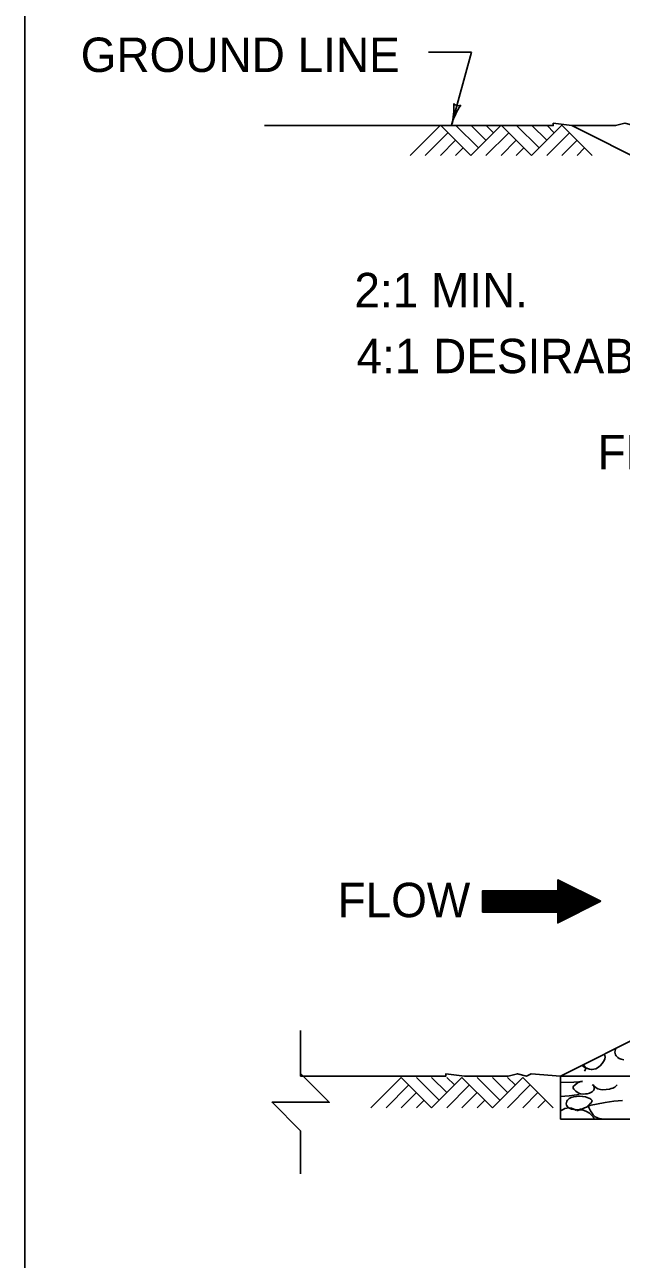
# Model space of a CAD drawing. Extents: x 1007 to 1035.5, y 1000.5 to 1021.5.
# Drawn here: x 1007 to 1010.47, y 1004.87 to 1012.05 of the extents above; entities that cross this region are included whole.
import ezdxf

# ---------------------------------------------------------------- set-up
doc = ezdxf.new("R2010")
doc.units = 0
for name, color, linetype in [('Level 1', 7, 'Continuous'), ('Level 10', 7, 'Continuous'), ('Level 11', 7, 'Continuous'), ('Level 5', 7, 'Continuous')]:
    doc.layers.add(name, color=color, linetype=linetype)

msp = doc.modelspace()

# ---------------------------------------------------------------- linework, layer by layer
at = {"layer": 'Level 1'}
for p, q in [((1009.3518, 1011.8937), (1009.6018, 1011.8937)), ((1009.6018, 1011.8937), (1009.4857, 1011.4703)), ((1009.2436, 1011.2933), (1009.4203, 1011.4701)), ((1009.4203, 1011.4701), (1009.5972, 1011.2933)), ((1009.5088, 1011.4701), (1009.6413, 1011.3375)), ((1009.5971, 1011.4701), (1009.6855, 1011.3817)), ((1009.5972, 1011.2933), (1009.7739, 1011.4701)), ((1009.6855, 1011.4701), (1009.7298, 1011.4258)), ((1009.7739, 1011.4701), (1009.9508, 1011.2933)), ((1009.8624, 1011.4701), (1009.9949, 1011.3375)), ((1009.9508, 1011.2933), (1010.1275, 1011.4701)), ((1009.9508, 1011.4701), (1010.0391, 1011.3817)), ((1010.0391, 1011.4701), (1010.0833, 1011.4258)), ((1010.1275, 1011.4701), (1010.3043, 1011.2933)), ((1013.2297, 1009.945), (1010.1858, 1011.467)), ((1009.332, 1011.2933), (1009.4646, 1011.4258)), ((1009.4203, 1011.2933), (1009.5088, 1011.3817)), ((1009.6856, 1011.2933), (1009.8182, 1011.4258)), ((1009.7739, 1011.2933), (1009.8623, 1011.3817)), ((1010.0392, 1011.2933), (1010.1718, 1011.4258)), ((1010.1275, 1011.2933), (1010.2159, 1011.3817)), ((1009.5088, 1011.2933), (1009.5529, 1011.3375)), ((1009.8623, 1011.2933), (1009.9065, 1011.3375)), ((1010.2159, 1011.2933), (1010.2601, 1011.3375)), ((1012.1189, 1006.938), (1010.119, 1005.938)), ((1008.6067, 1006.1949), (1008.6067, 1005.9378)), ((1009.0156, 1005.7538), (1009.1923, 1005.9306)), ((1009.1923, 1005.9306), (1009.3692, 1005.7538)), ((1009.2808, 1005.9306), (1009.4133, 1005.798)), ((1009.3691, 1005.9306), (1009.4575, 1005.8422)), ((1009.3692, 1005.7538), (1009.5459, 1005.9306)), ((1009.4575, 1005.9306), (1009.5018, 1005.8863)), ((1009.5459, 1005.9306), (1009.7228, 1005.7538)), ((1009.6344, 1005.9306), (1009.7669, 1005.798)), ((1009.7228, 1005.7538), (1009.8995, 1005.9306)), ((1009.7228, 1005.9306), (1009.8111, 1005.8422)), ((1009.8111, 1005.9306), (1009.8553, 1005.8863)), ((1009.8995, 1005.9306), (1010.0763, 1005.7538)), ((1010.119, 1005.938), (1010.119, 1005.688)), ((1010.119, 1005.938), (1015.3689, 1005.938)), ((1009.104, 1005.7538), (1009.2366, 1005.8863)), ((1009.1923, 1005.7538), (1009.2808, 1005.8422)), ((1009.4576, 1005.7538), (1009.5902, 1005.8863)), ((1009.5459, 1005.7538), (1009.6343, 1005.8422)), ((1009.8112, 1005.7538), (1009.9438, 1005.8863)), ((1009.8995, 1005.7538), (1009.9879, 1005.8422)), ((1009.2808, 1005.7538), (1009.3249, 1005.798)), ((1009.6343, 1005.7538), (1009.6785, 1005.798)), ((1009.9879, 1005.7538), (1010.0321, 1005.798)), ((1010.119, 1005.688), (1015.3689, 1005.688))]:
    msp.add_line(p, q, dxfattribs=at)
for points in [[(1008.3971, 1011.467), (1010.0778, 1011.467), (1010.0778, 1011.4804), (1010.1851, 1011.467), (1010.4399, 1011.467), (1010.4936, 1011.4804), (1010.5473, 1011.467), (1010.5741, 1011.4804), (1010.7443, 1011.4673)], [(1010.1037, 1007.0789), (1010.1035, 1007.0789)], [(1010.1163, 1007.0727), (1010.1035, 1007.0727)], [(1010.1288, 1007.0664), (1010.1035, 1007.0664)], [(1010.2292, 1007.0164), (1009.666, 1007.0164)], [(1010.2354, 1007.0133), (1009.666, 1007.0133)], [(1010.248, 1007.0071), (1009.666, 1007.0071)], [(1010.2605, 1007.0008), (1009.666, 1007.0008)], [(1010.2731, 1006.9946), (1009.666, 1006.9946)], [(1010.1413, 1007.0602), (1010.1035, 1007.0602)], [(1010.1538, 1007.0539), (1010.1035, 1007.0539)], [(1010.1664, 1007.0477), (1010.1035, 1007.0477)], [(1010.179, 1007.0414), (1010.1035, 1007.0414)], [(1010.1915, 1007.0352), (1010.1035, 1007.0352)], [(1010.2041, 1007.0289), (1010.1035, 1007.0289)], [(1010.2166, 1007.0227), (1010.1035, 1007.0227)], [(1010.2856, 1006.9883), (1009.666, 1006.9883)], [(1010.2982, 1006.9821), (1009.666, 1006.9821)], [(1010.3108, 1006.9758), (1009.666, 1006.9758)], [(1010.3233, 1006.9696), (1009.666, 1006.9696)], [(1010.3358, 1006.9633), (1009.666, 1006.9633)], [(1010.3358, 1006.9633), (1009.666, 1006.9633)], [(1010.3483, 1006.9571), (1009.666, 1006.9571)], [(1010.3462, 1006.9508), (1009.666, 1006.9508)], [(1010.3338, 1006.9446), (1009.666, 1006.9446)], [(1010.3213, 1006.9383), (1009.666, 1006.9383)], [(1010.3088, 1006.932), (1009.666, 1006.932)], [(1010.2964, 1006.9258), (1009.666, 1006.9258)], [(1010.2839, 1006.9195), (1009.666, 1006.9195)], [(1010.2715, 1006.9133), (1009.666, 1006.9133)], [(1010.259, 1006.907), (1009.666, 1006.907)], [(1010.2466, 1006.9008), (1009.666, 1006.9008)], [(1010.2341, 1006.8945), (1009.666, 1006.8945)], [(1010.2217, 1006.8883), (1010.1035, 1006.8883)], [(1010.2092, 1006.882), (1010.1035, 1006.882)], [(1010.2092, 1006.882), (1010.1035, 1006.882)], [(1010.1968, 1006.8758), (1010.1035, 1006.8758)], [(1010.1843, 1006.8695), (1010.1035, 1006.8695)], [(1010.1718, 1006.8633), (1010.1035, 1006.8633)], [(1010.1594, 1006.857), (1010.1035, 1006.857)], [(1010.1469, 1006.8508), (1010.1035, 1006.8508)], [(1010.1345, 1006.8445), (1010.1035, 1006.8445)], [(1010.122, 1006.8383), (1010.1035, 1006.8383)], [(1010.1096, 1006.832), (1010.1035, 1006.832)], [(1008.6067, 1005.3689), (1008.6067, 1005.6189), (1008.44, 1005.7857), (1008.7733, 1005.7857), (1008.6067, 1005.9523), (1008.6067, 1006.2023)], [(1008.6067, 1005.9378), (1009.4525, 1005.9378), (1009.4525, 1005.9512), (1009.5598, 1005.9378), (1009.8147, 1005.9378), (1009.8683, 1005.9512), (1009.922, 1005.9378), (1009.9488, 1005.9512), (1010.119, 1005.938)]]:
    msp.add_lwpolyline(points, dxfattribs=at)
msp.add_lwpolyline([(1010.3535, 1006.9545), (1010.1035, 1007.079), (1010.1035, 1007.0165), (1009.666, 1007.0165), (1009.666, 1006.8915), (1010.1035, 1006.8915), (1010.1035, 1006.829)], close=True, dxfattribs=at)
for centre, radius, start, end in [((1009.1086, 1011.5737), 0.3909, 344.6657, 3.33448), ((1009.525, 1011.6137), 0.0313, 213.4403, 295.55699), ((1009.8627, 1011.3669), 0.3909, 146.01286, 164.65959), ((1009.1086, 1011.5737), 0.3909, 344.65348, 344.6657)]:
    msp.add_arc(centre, radius, start, end, dxfattribs=at)
at = {"layer": 'Level 10'}
msp.add_line((1007, 1021.5), (1007, 1000.5), dxfattribs=at)
at = {"layer": 'Level 11'}
msp.add_lwpolyline([(1007, 1000.5), (1035.5, 1000.5), (1035.5, 1021.5), (1007, 1021.5)], close=True, dxfattribs=at)
msp.add_lwpolyline([(1007, 1000.5), (1035.5, 1000.5), (1035.5, 1021.5), (1007, 1021.5)], close=True, dxfattribs=at)
at = {"layer": 'Level 5'}
for points in [[(1010.3773, 1006.0574), (1010.3732, 1006.0651)], [(1010.3789, 1006.0483), (1010.3773, 1006.0574)], [(1010.4393, 1006.0927), (1010.4368, 1006.0766)], [(1010.4368, 1006.0766), (1010.4374, 1006.0691)], [(1010.4374, 1006.0691), (1010.4397, 1006.0622)], [(1010.4423, 1006.0997), (1010.4393, 1006.0927)], [(1010.4397, 1006.0622), (1010.4434, 1006.0559)], [(1010.2446, 1006.0008), (1010.2454, 1005.9998)], [(1010.2454, 1005.9998), (1010.2558, 1005.9917)], [(1010.2622, 1005.9927), (1010.2506, 1006.0038)], [(1010.2558, 1005.9917), (1010.2638, 1005.987)], [(1010.2636, 1005.9908), (1010.2622, 1005.9927)], [(1010.2645, 1005.9888), (1010.2636, 1005.9908)], [(1010.2638, 1005.987), (1010.2759, 1005.9819)], [(1010.2653, 1005.9841), (1010.2645, 1005.9888)], [(1010.3245, 1005.9808), (1010.3356, 1005.9865)], [(1010.3356, 1005.9865), (1010.35, 1005.9977)], [(1010.35, 1005.9977), (1010.3629, 1006.0118)], [(1010.3629, 1006.0118), (1010.3706, 1006.0228)], [(1010.3706, 1006.0228), (1010.3751, 1006.0317)], [(1010.3751, 1006.0317), (1010.3775, 1006.0384)], [(1010.3775, 1006.0384), (1010.3789, 1006.0483)], [(1010.4434, 1006.0559), (1010.447, 1006.0513)], [(1010.447, 1006.0513), (1010.4535, 1006.0453)], [(1010.4535, 1006.0453), (1010.4613, 1006.0407)], [(1010.4613, 1006.0407), (1010.472, 1006.0369)], [(1010.472, 1006.0369), (1010.4882, 1006.0334)], [(1010.26, 1005.9668), (1010.2622, 1005.9711)], [(1010.2622, 1005.9711), (1010.2642, 1005.9765)], [(1010.2642, 1005.9765), (1010.2651, 1005.9808)], [(1010.2651, 1005.9808), (1010.2653, 1005.9841)], [(1010.2759, 1005.9819), (1010.2886, 1005.9783)], [(1010.2886, 1005.9783), (1010.2975, 1005.9769)], [(1010.2975, 1005.9769), (1010.3043, 1005.9767)], [(1010.3043, 1005.9767), (1010.3146, 1005.9778)], [(1010.3146, 1005.9778), (1010.3245, 1005.9808)], [(1010.119, 1005.9013), (1010.1979, 1005.9033)], [(1010.194, 1005.8756), (1010.1931, 1005.8723)], [(1010.1931, 1005.8723), (1010.1935, 1005.8683)], [(1010.1935, 1005.8683), (1010.1973, 1005.8614)], [(1010.1959, 1005.8789), (1010.194, 1005.8756)], [(1010.2021, 1005.8856), (1010.1959, 1005.8789)], [(1010.1973, 1005.8614), (1010.2083, 1005.8511)], [(1010.1979, 1005.9033), (1010.2256, 1005.9052)], [(1010.2194, 1005.8986), (1010.2021, 1005.8856)], [(1010.2083, 1005.8511), (1010.2218, 1005.841)], [(1010.2283, 1005.9033), (1010.2194, 1005.8986)], [(1010.2256, 1005.9052), (1010.2393, 1005.9073)], [(1010.2371, 1005.9056), (1010.2283, 1005.9033)], [(1010.2429, 1005.906), (1010.2371, 1005.9056)], [(1010.2393, 1005.9073), (1010.2477, 1005.9093)], [(1010.2477, 1005.9058), (1010.2429, 1005.906)], [(1010.2893, 1005.8386), (1010.2963, 1005.8418)], [(1010.2963, 1005.8418), (1010.3033, 1005.8458)], [(1010.3033, 1005.8458), (1010.3076, 1005.8494)], [(1010.3106, 1005.8843), (1010.3047, 1005.8875)], [(1010.3076, 1005.8494), (1010.3108, 1005.8535)], [(1010.3089, 1005.8875), (1010.3137, 1005.8815)], [(1010.3129, 1005.8822), (1010.3106, 1005.8843)], [(1010.3108, 1005.8535), (1010.3147, 1005.8618)], [(1010.3146, 1005.8797), (1010.3129, 1005.8822)], [(1010.3137, 1005.8815), (1010.3273, 1005.8698)], [(1010.3162, 1005.8733), (1010.3146, 1005.8797)], [(1010.3147, 1005.8618), (1010.3161, 1005.8685)], [(1010.3161, 1005.8685), (1010.3162, 1005.8733)], [(1010.3273, 1005.8698), (1010.3365, 1005.8647)], [(1010.3365, 1005.8647), (1010.3532, 1005.8593)], [(1010.3532, 1005.8593), (1010.3661, 1005.8579)], [(1010.3661, 1005.8579), (1010.3855, 1005.859)], [(1010.3855, 1005.859), (1010.4041, 1005.8627)], [(1010.4041, 1005.8627), (1010.4154, 1005.8656)], [(1010.4154, 1005.8656), (1010.4237, 1005.8683)], [(1010.4237, 1005.8683), (1010.4357, 1005.8744)], [(1010.4357, 1005.8744), (1010.4472, 1005.8843)], [(1010.4472, 1005.8843), (1010.4498, 1005.8875)], [(1010.119, 1005.82), (1010.1692, 1005.823)], [(1010.1692, 1005.823), (1010.229, 1005.8314)], [(1010.2218, 1005.841), (1010.2273, 1005.8377)], [(1010.2273, 1005.8377), (1010.2367, 1005.8343)], [(1010.2367, 1005.8343), (1010.2509, 1005.8331)], [(1010.2509, 1005.8331), (1010.265, 1005.8338)], [(1010.265, 1005.8338), (1010.2748, 1005.8348)], [(1010.2748, 1005.8348), (1010.2893, 1005.8386)], [(1010.3285, 1005.7745), (1010.277, 1005.7643)], [(1010.3801, 1005.7836), (1010.3285, 1005.7745)], [(1010.4304, 1005.792), (1010.3801, 1005.7836)], [(1010.4808, 1005.7956), (1010.4304, 1005.792)], [(1010.1236, 1005.738), (1010.119, 1005.7347)], [(1010.1343, 1005.7443), (1010.1236, 1005.738)], [(1010.1455, 1005.7488), (1010.1343, 1005.7443)], [(1010.1691, 1005.7525), (1010.1455, 1005.7488)], [(1010.1844, 1005.7511), (1010.1691, 1005.7525)], [(1010.2032, 1005.7444), (1010.1844, 1005.7511)], [(1010.2123, 1005.738), (1010.2032, 1005.7444)], [(1010.2308, 1005.7408), (1010.217, 1005.7357)], [(1010.2463, 1005.7408), (1010.2308, 1005.7408)], [(1010.257, 1005.7383), (1010.2463, 1005.7408)], [(1010.2713, 1005.7327), (1010.257, 1005.7383)], [(1010.2889, 1005.7213), (1010.2713, 1005.7327)], [(1010.2818, 1005.7596), (1010.2943, 1005.7348)], [(1010.3001, 1005.7113), (1010.2889, 1005.7213)], [(1010.2943, 1005.7348), (1010.3106, 1005.7117)], [(1010.309, 1005.7005), (1010.3001, 1005.7113)], [(1010.3136, 1005.6931), (1010.309, 1005.7005)], [(1010.3106, 1005.7117), (1010.3168, 1005.7053)], [(1010.3168, 1005.7053), (1010.3218, 1005.7012)], [(1010.3218, 1005.7012), (1010.3302, 1005.6962)], [(1010.3157, 1005.688), (1010.3136, 1005.6931)], [(1010.3302, 1005.6962), (1010.3393, 1005.6924)], [(1010.3393, 1005.6924), (1010.3562, 1005.6884)], [(1010.3562, 1005.6884), (1010.3603, 1005.688)]]:
    msp.add_lwpolyline(points, dxfattribs=at)
msp.add_spline([(1010.2938, 1005.7692), (1010.1979, 1005.7428), (1010.1547, 1005.7692), (1010.1595, 1005.7979), (1010.2123, 1005.8195), (1010.2842, 1005.8099), (1010.3033, 1005.7956), (1010.2818, 1005.7692)], degree=3, dxfattribs=at)

# ---------------------------------------------------------------- texts
at = {"layer": 'Level 1'}
for s, p in [('GROUND LINE', (1007.3262, 1011.779)), ('2:1 MIN.', (1008.9198, 1010.4103)), ('4:1 DESIRABLE', (1008.9321, 1010.0269)), ('FLOW LINE', (1010.3356, 1009.468)), ('FLOW', (1008.8217, 1006.8623))]:
    msp.add_text(s, height=0.2, dxfattribs=at).set_placement(p)

doc.saveas('drawing.dxf')
